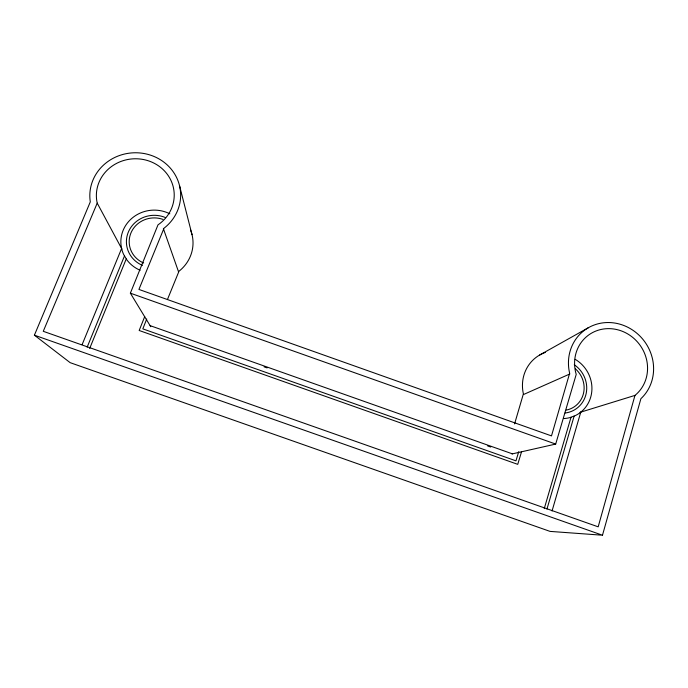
<?xml version="1.0" encoding="UTF-8"?>
<svg xmlns="http://www.w3.org/2000/svg" width="688" height="688" viewBox="0 0 688 688"><rect width="100%" height="100%" fill="white"/><g stroke="black" fill="none" stroke-linecap="round" stroke-linejoin="round"><path stroke-width="1.03" d="M512.001 453.951L555.689 444.07L576.217 374.401L575.607 372.139A38.064 35.527 52.5 0 1 585.901 337.232L587.681 335.744A38.064 35.527 52.5 0 1 645.748 356.599L646.419 358.955A38.064 35.527 52.5 0 1 636.632 393.957L634.964 395.402L598.182 526.836L43.267 331.306L97.214 203.132L96.784 200.896A38.941 36.541 -3 0 1 149.365 161.147A38.941 36.541 -3 0 1 159.908 223.471L157.991 224.864L130.367 293.174L150.758 326.723M602.482 535.221L640.889 398.713A44.41 41.452 52.5 0 0 652.258 357.872L651.476 355.12A44.41 41.452 52.5 0 0 583.777 330.799L581.704 332.536A44.41 41.452 52.5 0 0 569.638 373.249L551.492 435.9L138.924 289.424L164.002 228.227A45.434 42.639 -3 0 0 151.652 155.54A45.434 42.639 -3 0 0 90.3 201.876L34.4 335.185L70.15 362.662L550.056 531.394L602.482 535.221L34.4 335.185M546.943 509.103L574.11 416.154M552.051 510.995L580.758 412.172M544.26 508.587L571.006 417.281M518.735 451.681L515.966 460.848L142.82 328.864L146.733 319.026M521.461 452.007L517.737 464.348L139.174 330.489L144.721 316.583M514.572 423.92L523.387 393.889A37.711 35.647 53.8 0 1 534.017 359.093L535.806 357.605A37.711 35.647 53.8 0 1 545.292 352.437M167.433 299.555L178.992 271.227A38.451 36.49 -4.6 0 0 190.585 230.127M89.664 348.481L126.239 258.963M82.147 344.568L121.604 248.497M87.152 347.182L124.451 256.056M539.659 355.017L588.257 327.789M523.551 394.508L569.836 373.971M580.018 412.361L634.964 395.402M150.087 325.622L512.422 453.856M264.08 366.824L267.116 367.899M487.689 445.953L490.725 447.019M130.367 293.174L555.689 444.07M97.214 203.132L121.922 249.099M163.391 228.674L178.476 271.605M179.508 185.588L192.029 234.66M563.945 418.536A32.508 30.711 53.7 0 0 569.991 417.582L575.667 415.432A32.508 30.711 53.7 0 0 591.035 380.791L590.485 378.77A32.508 30.711 53.7 0 0 575.194 359.325M140.12 270.264A33.153 31.45 -4.6 0 1 126.859 259.866L123.651 254.483A33.153 31.45 -4.6 0 1 121.621 248.609L121.226 246.579A33.153 31.45 -4.6 0 1 134.951 215.98A33.153 31.45 -4.6 0 1 169.824 213.813M143.637 263.005A24.863 23.59 -4.6 0 1 131.141 232.492A24.863 23.59 -4.6 0 1 162.979 219.412M142.468 265.422A27.632 26.204 -4.6 0 1 128.948 230.738A27.632 26.204 -4.6 0 1 165.619 217.632M575.409 368.854A24.381 23.039 53.7 0 1 583.562 393.106A24.381 23.039 53.7 0 1 566.164 410.117M574.265 364.76A27.09 25.594 53.7 0 1 586.271 393.02A27.09 25.594 53.7 0 1 565.097 413.024"/></g></svg>
